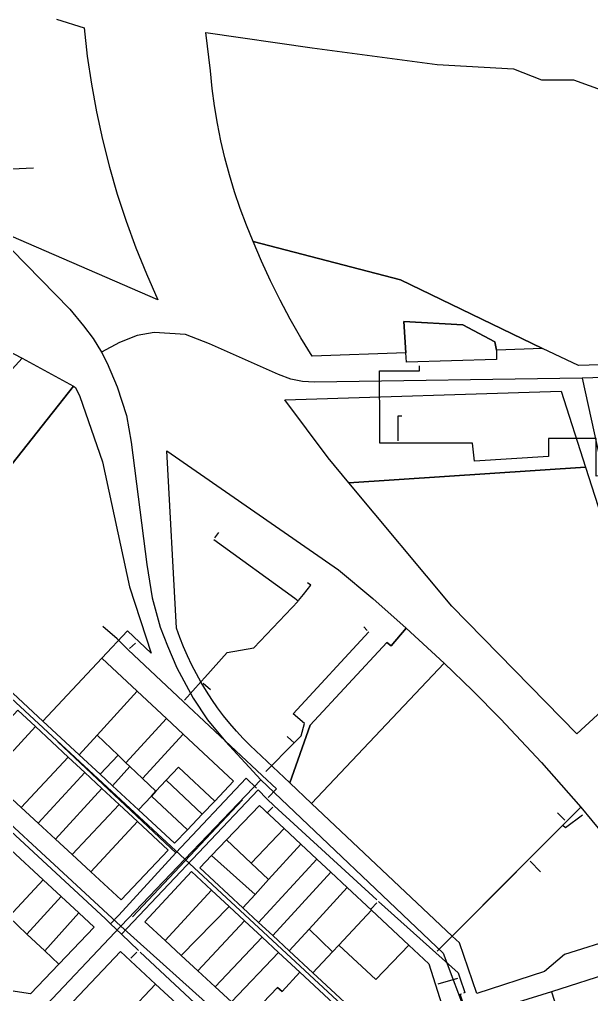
# Model space of a CAD drawing. Extents: x 1876309 to 1899261, y 443723 to 466661.
# Drawn here: x 1889049 to 1890294, y 456847 to 458968 of the extents above; entities that cross this region are included whole.
import ezdxf

# ---------------------------------------------------------------- set-up
doc = ezdxf.new("R2010")
doc.units = 0
doc.header["$MEASUREMENT"] = 0
for name, color, linetype in [('Parcels', 31, 'Continuous'), ('Roads', 7, 'Continuous'), ('Waterlines', 5, 'Continuous')]:
    doc.layers.add(name, color=color, linetype=linetype)

msp = doc.modelspace()

# ---------------------------------------------------------------- linework, layer by layer
at = {"layer": 'Parcels'}
for points in [[(1889129.6, 458968.6), (1889189.3, 458949.3), (1889196.2, 458888), (1889205.1, 458827.1), (1889216.1, 458766.5), (1889229.2, 458706.3), (1889244.4, 458646.6), (1889261.5, 458587.4), (1889280.7, 458528.8), (1889301.9, 458471), (1889325, 458413.9), (1889350.1, 458357.6), (1888765.9, 458610.5)], [(1890782.8, 458230.5), (1890265, 458215.1), (1890187.3, 458251.9), (1889878.2, 458401.1), (1889557.2, 458484.7), (1889557.2, 458484.7), (1889542.5, 458520.2), (1889529, 458556.1), (1889516.7, 458592.5), (1889505.5, 458629.3), (1889495.6, 458666.4), (1889487, 458703.8), (1889479.5, 458741.5), (1889473.3, 458779.4), (1889468.3, 458817.5), (1889464.6, 458855.7), (1889454.5, 458939.2), (1889685.6, 458906.2), (1889957.9, 458869.9), (1890123.9, 458860.4), (1890184.7, 458836.4), (1890254.4, 458836.4), (1890364.5, 458796.1)], [(1889284.3, 456805.3), (1889344.9, 456869.2), (1889344.9, 456869.2), (1889427.3, 456792.8)]]:
    msp.add_lwpolyline(points, dxfattribs=at)
for points in [[(1889889.6, 458242.2), (1889685.9, 458235), (1889661.3, 458274.9), (1889638, 458315.6), (1889615.9, 458356.9), (1889595.1, 458398.9), (1889575.5, 458441.5), (1889557.2, 458484.7), (1889878.2, 458401.1), (1890187.3, 458251.9), (1890086.8, 458248.3), (1890083.6, 458266.6), (1890013.5, 458303), (1889885, 458310.5), (1889889.6, 458242.2)], [(1889889.6, 458242.2), (1889885, 458310.5), (1890013.5, 458303), (1890083.6, 458266.6), (1890086.8, 458248.3), (1890087, 458228), (1889890.9, 458222.2), (1889889.6, 458242.2)], [(1888773.6, 458202.7), (1888957.6, 458280.7), (1889054.3, 458230.7), (1888968.3, 458136.2), (1888784.3, 458159.3), (1888784.1, 458162.8), (1888783.9, 458166.2), (1888783.5, 458169.7), (1888783, 458173.1), (1888782.4, 458176.5), (1888781.7, 458179.9), (1888780.9, 458183.3), (1888780, 458186.6), (1888778.9, 458189.9), (1888777.8, 458193.2), (1888776.5, 458196.4), (1888775.1, 458199.6), (1888773.6, 458202.7)], [(1888805.7, 457714.2), (1888685.6, 457825.7), (1888782.6, 457932.2), (1888837.4, 457992.3), (1888898.5, 458059.5), (1888968.3, 458136.2), (1889054.3, 458230.7), (1889166.6, 458169.6), (1888805.7, 457714.2)], [(1889166.6, 458169.6), (1889170.8, 458166.7), (1889180.4, 458147.6), (1889229.5, 458005.6), (1889288.3, 457733.2), (1889335.3, 457588.9), (1889283.6, 457637.4), (1889228, 457578.2), (1889099.8, 457441.3), (1888805.7, 457714.2), (1889166.6, 458169.6)], [(1889765.8, 457959.9), (1889720.6, 458014.1), (1889626.1, 458140.4), (1890227.5, 458159.2), (1890280.9, 457993.4), (1889765.8, 457959.9)], [(1889636.9, 457306.7), (1889550.6, 457388), (1889535.4, 457403.5), (1889520.7, 457419.5), (1889506.5, 457436), (1889492.9, 457453), (1889479.9, 457470.4), (1889467.5, 457488.2), (1889455.7, 457506.4), (1889444.4, 457525), (1889433.8, 457544), (1889423.9, 457563.3), (1889414.6, 457582.9), (1889405.9, 457602.8), (1889398, 457623), (1889390.6, 457643.5), (1889369.6, 458029), (1889743, 457770.3), (1889817.5, 457707.8), (1889890.6, 457643.6), (1889857.3, 457605.2), (1889848.2, 457612.1), (1889681.2, 457432.2), (1889636.9, 457306.7)], [(1890306.4, 457454.6), (1890261.7, 457413.3), (1889989.7, 457691.2), (1889765.8, 457959.9), (1890280.9, 457993.4), (1890423.7, 457550.2), (1890359.1, 457504), (1890306.4, 457454.6)], [(1889636.9, 457306.7), (1889681.2, 457432.2), (1889848.2, 457612.1), (1889857.3, 457605.2), (1889890.6, 457643.6), (1889972.9, 457567.6), (1889684, 457262.3), (1889636.9, 457306.7)], [(1889099.8, 457441.3), (1889228, 457578.2), (1889304.6, 457506.6), (1889217.5, 457410.8), (1889178.7, 457368), (1889099.8, 457441.3)], [(1889684, 457262.3), (1889972.9, 457567.6), (1890035, 457507.7), (1890095.8, 457446.5), (1890184.6, 457351.5), (1890270.5, 457254), (1889990.7, 456973.3), (1889684, 457262.3)], [(1889304.6, 457506.6), (1889368.4, 457447), (1889280.3, 457350.7), (1889263.5, 457366.8), (1889217.5, 457410.8), (1889304.6, 457506.6)], [(1889083.3, 457429.2), (1888981.5, 457318.8), (1888942.8, 457354.5), (1889044.8, 457464.9), (1889083.3, 457429.2)], [(1889280.3, 457350.7), (1889368.4, 457447), (1889404.9, 457412.9), (1889316.5, 457316.2), (1889289, 457342.4), (1889280.3, 457350.7)], [(1889154.5, 457363.1), (1889052.7, 457253), (1888981.5, 457318.8), (1889083.3, 457429.2), (1889154.5, 457363.1)], [(1889178.7, 457368), (1889217.5, 457410.8), (1889263.5, 457366.8), (1889224.4, 457325.6), (1889178.7, 457368)], [(1889473.6, 457267.3), (1889394.7, 457341.4), (1889367.8, 457312.5), (1889345.5, 457288.5), (1889316.5, 457316.2), (1889404.9, 457412.9), (1889514.6, 457310.4), (1889473.6, 457267.3)], [(1889154.5, 457363.1), (1889190.8, 457329.3), (1889089.4, 457219.1), (1889052.7, 457253), (1889154.5, 457363.1)], [(1889263.5, 457366.8), (1889280.3, 457350.7), (1889289, 457342.4), (1889251.3, 457300.6), (1889224.4, 457325.6), (1889263.5, 457366.8)], [(1889251.3, 457300.6), (1889289, 457342.4), (1889316.5, 457316.2), (1889345.5, 457288.5), (1889335.9, 457278.2), (1889308, 457248.1), (1889251.3, 457300.6)], [(1889367.8, 457312.5), (1889394.7, 457341.4), (1889473.6, 457267.3), (1889446.5, 457238.7), (1889367.8, 457312.5)], [(1889190.8, 457329.3), (1889228.1, 457294.7), (1889126.8, 457184.6), (1889089.4, 457219.1), (1889190.8, 457329.3)], [(1889345.5, 457288.5), (1889367.8, 457312.5), (1889446.5, 457238.7), (1889414.3, 457204.9), (1889335.9, 457278.2), (1889345.5, 457288.5)], [(1889228.1, 457294.7), (1889265.8, 457259.7), (1889163.3, 457150.8), (1889126.8, 457184.6), (1889228.1, 457294.7)], [(1889308, 457248.1), (1889335.9, 457278.2), (1889414.3, 457204.9), (1889386.3, 457175.5), (1889308, 457248.1)], [(1889305.3, 457223.1), (1889203.8, 457113.4), (1889163.3, 457150.8), (1889265.8, 457259.7), (1889305.3, 457223.1)], [(1889624.8, 457207.3), (1889552.9, 457132.4), (1889499.3, 457182.9), (1889570.8, 457257.9), (1889624.8, 457207.3)], [(1890270.5, 457254), (1890366.2, 457137.9), (1890457.8, 457018.5), (1890350.6, 456969.6), (1890234.6, 456933.2), (1890191.2, 456896.4), (1890044.1, 456848.6), (1890006.2, 456958.9), (1889990.7, 456973.3), (1890270.5, 457254)], [(1889305.3, 457223.1), (1889372.4, 457160.8), (1889269.7, 457052.7), (1889203.8, 457113.4), (1889305.3, 457223.1)], [(1889661, 457173.6), (1889590.9, 457096.7), (1889552.9, 457132.4), (1889624.8, 457207.3), (1889661, 457173.6)], [(1889552.9, 457132.4), (1889590.9, 457096.7), (1889561.3, 457064.2), (1889466.8, 457148.8), (1889499.3, 457182.9), (1889552.9, 457132.4)], [(1888920.1, 457041), (1889030.1, 457161.3), (1889100.2, 457096.2), (1889025.8, 457015.3), (1888990.6, 456977.1), (1888920.1, 457041)], [(1889561.3, 457064.2), (1889590.9, 457096.7), (1889661, 457173.6), (1889696.2, 457140.7), (1889569.2, 457003.1), (1889534.7, 457035), (1889561.3, 457064.2)], [(1889534.7, 457035), (1889441.2, 457121.9), (1889466.8, 457148.8), (1889561.3, 457064.2), (1889534.7, 457035)], [(1889696.2, 457140.7), (1889726.2, 457112.7), (1889599.8, 456974.7), (1889569.2, 457003.1), (1889696.2, 457140.7)], [(1889366, 456963.7), (1889321.5, 457004.8), (1889423, 457113.8), (1889466.5, 457073.3), (1889366, 456963.7)], [(1889726.2, 457112.7), (1889762.2, 457079), (1889679.1, 456988.8), (1889635.6, 456941.5), (1889599.8, 456974.7), (1889726.2, 457112.7)], [(1889139.6, 457059.8), (1889065, 456978), (1889025.8, 457015.3), (1889100.2, 457096.2), (1889139.6, 457059.8)], [(1889762.2, 457079), (1889814.5, 457030.2), (1889743.5, 456953.8), (1889730.1, 456939.4), (1889679.1, 456988.8), (1889762.2, 457079)], [(1889065, 456978), (1889139.6, 457059.8), (1889177.9, 457024.2), (1889103.8, 456941.2), (1889065, 456978)], [(1889366, 456963.7), (1889466.5, 457073.3), (1889504.8, 457037.9), (1889400.8, 456931.6), (1889366, 456963.7)], [(1889400.8, 456931.6), (1889504.8, 457037.9), (1889538.3, 457006.7), (1889437.1, 456898), (1889400.8, 456931.6)], [(1889134.1, 456912.3), (1889072.5, 456848), (1888991.7, 456860.2), (1888910.6, 456870.2), (1888895.3, 456873.6), (1888990.6, 456977.1), (1889025.8, 457015.3), (1889065, 456978), (1889103.8, 456941.2), (1889134.1, 456912.3)], [(1889134.1, 456912.3), (1889103.8, 456941.2), (1889177.9, 457024.2), (1889211.5, 456993.1), (1889134.1, 456912.3)], [(1889896.3, 456953.7), (1889824.2, 456878.9), (1889743.5, 456953.8), (1889814.5, 457030.2), (1889896.3, 456953.7)], [(1889576.7, 456971.1), (1889474.8, 456863.2), (1889437.1, 456898), (1889538.3, 457006.7), (1889576.7, 456971.1)], [(1889612.2, 456938.1), (1889509.9, 456830.8), (1889474.8, 456863.2), (1889576.7, 456971.1), (1889612.2, 456938.1)], [(1889679.1, 456988.8), (1889730.1, 456939.4), (1889687.4, 456893.4), (1889635.6, 456941.5), (1889679.1, 456988.8)], [(1889896.3, 456953.7), (1889939.6, 456913.2), (1889967.6, 456823.8), (1889815.7, 456774.4), (1889687.4, 456893.4), (1889730.1, 456939.4), (1889743.5, 456953.8), (1889824.2, 456878.9), (1889896.3, 456953.7)], [(1889344.9, 456869.2), (1889284.3, 456805.3), (1889225.2, 456818.9), (1889165.8, 456831.2), (1889268.9, 456939.8), (1889344.9, 456869.2)], [(1889658.9, 456894.8), (1889620.2, 456853.4), (1889610.4, 456861.6), (1889547.5, 456796), (1889509.9, 456830.8), (1889612.2, 456938.1), (1889658.9, 456894.8)], [(1889658.9, 456894.8), (1889795.4, 456767.9), (1889775.6, 456761.7), (1889755.5, 456756.1), (1889735.2, 456751.2), (1889714.8, 456747.1), (1889694.3, 456743.7), (1889673.6, 456740.9), (1889652.9, 456738.9), (1889632.1, 456737.7), (1889611.3, 456737.1), (1889547.5, 456796), (1889610.4, 456861.6), (1889620.2, 456853.4), (1889658.9, 456894.8)]]:
    msp.add_lwpolyline(points, close=True, dxfattribs=at)
at = {"layer": 'Roads'}
for p, q in [((1890648.2, 458199.3), (1890273.2, 458187.5)), ((1890273.2, 458187.5), (1890319.2, 457979)), ((1888990.4, 457528.2), (1889408.3, 457140.9)), ((1889573.9, 457313.5), (1889408.3, 457140.9)), ((1889408.3, 457140.9), (1889269.6, 456995.4)), ((1889269.6, 456995.4), (1889082.4, 456798.2)), ((1889269.6, 456995.4), (1889598.5, 456700.4)), ((1890382.1, 456909.1), (1890206.3, 456852.4)), ((1890206.3, 456852.4), (1890023.6, 456796)), ((1890206.3, 456852.4), (1890361.1, 456370.5))]:
    msp.add_line(p, q, dxfattribs=at)
for points in [[(1888890.5, 460034.2), (1888843.2, 459896.1), (1888825.8, 459789.1), (1888820, 459705.2), (1888817.2, 459621.3), (1888803.6, 458939.2), (1888805.3, 458901.8), (1888810.4, 458862.6), (1888822.9, 458811.5), (1888843.9, 458752.8), (1888851.9, 458730.5), (1888880.8, 458658.2), (1888999.4, 458499.2), (1889158.4, 458337.2), (1889187.8, 458301.3), (1889209.2, 458273.4), (1889227.1, 458243.6)], [(1890273.2, 458187.5), (1889690.6, 458178.5), (1889664.9, 458180), (1889639.3, 458185.4), (1889612.5, 458195.5), (1889462.1, 458262), (1889410.1, 458282.2), (1889342.1, 458286.9), (1889304.8, 458280.4), (1889266.4, 458265), (1889227.1, 458243.6)], [(1889227.1, 458243.6), (1889239.6, 458219.7), (1889261, 458168.4), (1889281.4, 458106.2), (1889291.5, 458048), (1889326.2, 457781.9), (1889337.8, 457709.6), (1889354.7, 457645.8), (1889371.1, 457605.3), (1889391, 457557.4), (1889426.6, 457490.9), (1889458.1, 457444.3), (1889497.1, 457396.6), (1889573.9, 457313.5)], [(1888850.9, 457382), (1888854.5, 457378.3), (1889269.6, 456995.4)], [(1889573.9, 457313.5), (1889970.9, 456936.5), (1890023.6, 456796)], [(1889408.3, 457140.9), (1889800.4, 456777.3), (1889812.2, 456732.1)]]:
    msp.add_lwpolyline(points, dxfattribs=at)
at = {"layer": 'Waterlines', "color": 5}
for p, q in [((1888707.9, 458626.2), (1889079, 458645)), ((1889833, 458077), (1889832, 458203)), ((1889873, 458085), (1889873, 458105)), ((1889873, 458105), (1889881, 458105)), ((1889873, 458050.7), (1889873, 458085)), ((1889474.1, 457839.7), (1889482.4, 457851.9)), ((1889647.7, 457708.2), (1889471.8, 457835.9)), ((1889656.3, 457703.6), (1889666.7, 457716.9)), ((1889655.4, 457702.5), (1889647.7, 457708.2)), ((1889261, 457620), (1889230, 457647)), ((1889805.6, 457638.7), (1889798.2, 457646.1)), ((1889285, 457596), (1889261, 457620)), ((1889288.2, 457599), (1889301, 457611.1)), ((1889405.1, 457483.7), (1889285, 457596)), ((1889408.2, 457487), (1889444.2, 457527.3)), ((1889444.2, 457527.3), (1889452.1, 457536.2)), ((1889448.3, 457523.6), (1889464.1, 457509.8)), ((1889577, 457323), (1889405.1, 457483.7)), ((1889377.6, 457165.6), (1889132, 457396)), ((1889639.9, 457399.9), (1889631.2, 457407.5)), ((1889646.6, 457394.1), (1889639.9, 457399.9)), ((1889585.1, 457331.4), (1889646.6, 457394.1)), ((1888859.8, 457359.2), (1889236, 457011)), ((1889568, 457292), (1889554.9, 457278.1)), ((1889568, 457292), (1889587, 457272)), ((1889283.3, 456990.7), (1889554.9, 457278.1)), ((1889295, 457015.2), (1889534.2, 457270.1)), ((1889587, 457272), (1889603.2, 457257.2)), ((1889599.8, 457253.8), (1889587, 457241)), ((1889603.2, 457257.2), (1889826.5, 457052.2)), ((1890235.3, 457225.7), (1890219.7, 457241.5)), ((1890156.8, 457140.2), (1890231.2, 457214.8)), ((1890231.2, 457214.8), (1890238.7, 457222.3)), ((1889389, 457155), (1889377.6, 457165.6)), ((1889264.7, 457019.3), (1889389, 457155)), ((1889957.9, 456940.9), (1890156.8, 457140.2)), ((1890160.1, 457136.7), (1890182.6, 457113.6)), ((1889826.7, 457045.6), (1889814.3, 457032.7)), ((1889830, 457049), (1889954.5, 456937.4)), ((1889247, 457000), (1889264.7, 457019.3)), ((1889236, 457011), (1889247, 457000)), ((1889247, 457000), (1889270.8, 456977.5)), ((1889283.3, 456990.7), (1889270.8, 456977.5)), ((1889270.8, 456977.5), (1889307.5, 456942.2)), ((1889304.1, 456938.7), (1889290.8, 456925.2)), ((1889311.1, 456938.9), (1889475.8, 456785.7)), ((1889959.6, 456869.7), (1890002.5, 456881.8))]:
    msp.add_line(p, q, dxfattribs=at)
for points in [[(1889832, 458203), (1889919, 458203), (1889919, 458214)], [(1889873, 458046), (1889833, 458046), (1889833, 458077)], [(1890332, 457977), (1890304, 457974.4), (1890304, 458056), (1890200, 458056), (1890200, 458017), (1890039, 458007), (1890035, 458046), (1889873, 458046)], [(1889666.7, 457716.9), (1889682.9, 457736.9), (1889675.9, 457742.3)], [(1889452.1, 457536.2), (1889500.8, 457590.8), (1889558.7, 457600.5), (1889655.4, 457702.5)], [(1889646.6, 457394.1), (1889661.5, 457409.3), (1889668.8, 457435.9), (1889644.1, 457457), (1889809.3, 457635.1)], [(1889389, 457155), (1889542, 457317), (1889564.6, 457295.3)], [(1889590.2, 457275.4), (1889608, 457294), (1889577, 457323)], [(1890231.2, 457214.8), (1890237, 457210), (1890274, 457237)], [(1889954.5, 456937.4), (1890003.7, 456893.4), (1890007.2, 456883.1)], [(1890007.2, 456883.1), (1890018, 456850.7), (1890015, 456849.7)], [(1890048.3, 456732.5), (1890045.3, 456731.7), (1890007.9, 456847.4), (1890010.6, 456848.3)]]:
    msp.add_lwpolyline(points, dxfattribs=at)

doc.saveas('drawing.dxf')
